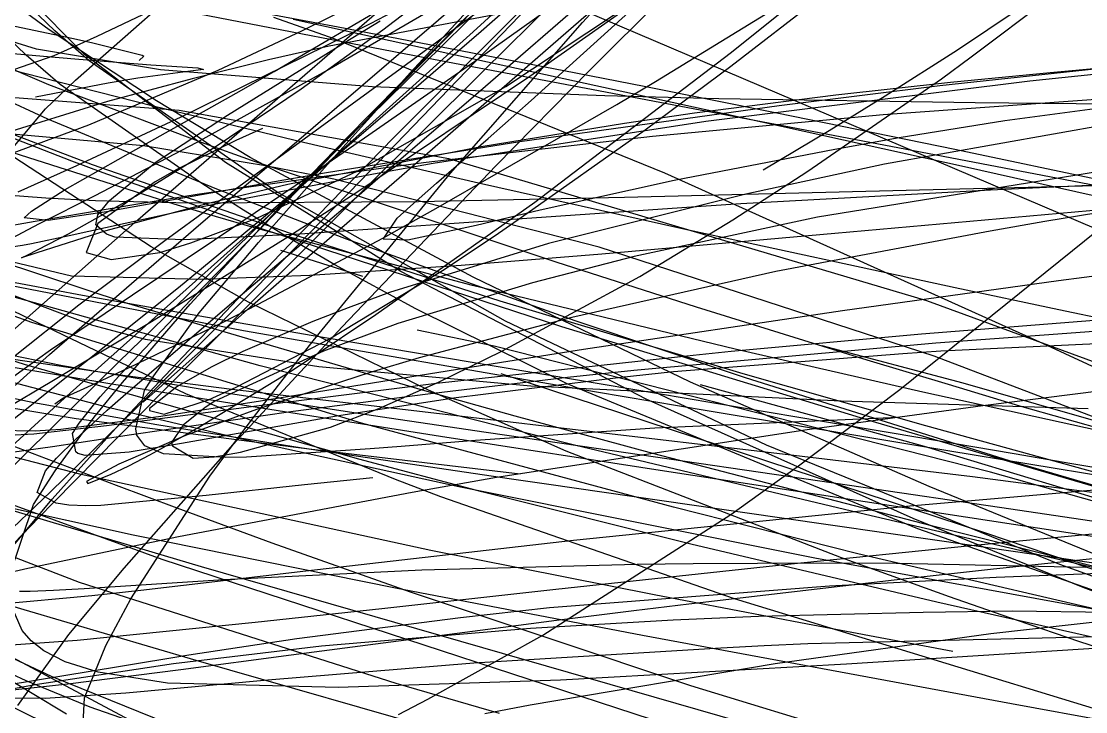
# Model space of a CAD drawing. Header units: metres. Extents: x -663 to 215, y -40 to 703.
# Drawn here: x -60.84 to -32.7, y 208.48 to 226.72 of the extents above; entities that cross this region are included whole.
import ezdxf

# ---------------------------------------------------------------- set-up
doc = ezdxf.new("R2010")
doc.units = ezdxf.units.M

msp = doc.modelspace()

# ---------------------------------------------------------------- linework, layer by layer
for p, q in [((-46.573, 226.302, -2411.257), (-41.55, 230.693, -2418.536)), ((-49.686, 226.301, -2414.262), (-44.266, 230.307, -2423.654)), ((-51.281, 226.498, -2412.445), (-46.957, 229.823, -2423.302)), ((-48.733, 225.749, -2420.846), (-43.214, 229.68, -2429.883)), ((-35.723, 225.783, -2429.837), (-30.552, 229.691, -2436.981)), ((-45.999, 226.695, -2413.972), (-43.445, 229.483, -2416.734)), ((-45.815, 225.422, -2414.769), (-41.766, 229.47, -2417.654)), ((-48.683, 226.461, -2434.337), (-45.424, 229.336, -2439.53)), ((-42.08, 225.539, -2432.991), (-37.296, 229.238, -2439.465)), ((-44.075, 225.134, -2413.896), (-38.468, 228.583, -2421.38)), ((-53.419, 226.473, -2415.998), (-49.796, 228.273, -2422.794)), ((-50.987, 223.654, -2414.834), (-46.432, 228.224, -2420.989)), ((-48.891, 226.45, -2432.297), (-46.849, 228.306, -2435.611)), ((-42.098, 225.879, -2433.309), (-39.002, 228.362, -2437.22)), ((-59.401, 225.172, -2393.081), (-56.234, 227.965, -2405.338)), ((-53.809, 223.328, -2421.471), (-48.25, 228.102, -2432.2)), ((-49.706, 226.084, -2413.494), (-47.568, 228.188, -2416.655)), ((-53.936, 224.801, -2422.999), (-50.608, 227.68, -2429.005)), ((-51.873, 222.511, -2414.564), (-46.913, 227.656, -2421.067)), ((-49.95, 225.93, -2413.407), (-48.065, 227.86, -2416.801)), ((-35.284, 226.507, -2432.648), (-33.453, 227.747, -2435.138)), ((-59.172, 225.853, -2311.516), (-60.756, 227.453, -2318.357)), ((-52.86, 225.369, -2406.625), (-49.197, 227.505, -2414.74)), ((-50.544, 225.371, -2408.666), (-48.703, 227.374, -2412.877)), ((-48.569, 225.01, -2410.157), (-45.796, 227.415, -2414.772)), ((-48.029, 225.001, -2415.38), (-44.43, 227.389, -2423.558)), ((-47.396, 225.278, -2425.237), (-44.354, 227.412, -2430.065)), ((-60.711, 225.831, -2306.51), (-62.09, 227.159, -2312.26)), ((-60.104, 226.499, -2307.513), (-61.24, 227.341, -2311.714)), ((-59.952, 226.475, -2310.505), (-60.797, 227.282, -2313.723)), ((-52.46, 226.566, -2322.403), (-56.241, 227.274, -2331.465)), ((-46.141, 227.314, -2285.452), (-52.696, 226.07, -2302.26)), ((-51.606, 226.67, -2410.54), (-50.595, 227.195, -2412.414)), ((-48.649, 225.383, -2419.934), (-46.722, 227.281, -2422.002)), ((-47.355, 224.628, -2403.747), (-44.499, 227.209, -2415.577)), ((-58.829, 226.33, -2400.509), (-57.435, 226.996, -2404.898)), ((-49.939, 225.713, -2311.706), (-56.136, 226.915, -2326.652)), ((-52.565, 226.265, -2261.84), (-54.157, 226.826, -2263.394)), ((-54.155, 225.4, -2402.172), (-51.508, 226.948, -2409.064)), ((-51.608, 224.282, -2419.38), (-49.056, 226.855, -2425.399)), ((-32.415, 221.23, -2240.954), (-45.962, 227.003, -2254.945)), ((-60.775, 225.358, -2320.15), (-65.123, 226.541, -2330.881)), ((-60.439, 225.99, -2319.661), (-62.358, 226.581, -2329.285)), ((-61.532, 226.709, -2322.614), (-59.498, 226.28, -2332.253)), ((-49.84, 225.937, -2310.585), (-53.653, 226.77, -2319.372)), ((-46.498, 225.418, -2309.062), (-52.46, 226.566, -2322.403)), ((-52.272, 226.174, -2400.359), (-51.349, 226.74, -2402.992)), ((-52.237, 226.345, -2409.319), (-51.606, 226.67, -2410.54)), ((-49.488, 222.711, -2409.257), (-45.999, 226.695, -2413.972)), ((-57.26, 224.623, -2299.291), (-60.104, 226.499, -2307.513)), ((-59.972, 225.823, -2396.517), (-58.829, 226.33, -2400.509)), ((-59.04, 225.676, -2307.441), (-59.952, 226.475, -2310.505)), ((-59.498, 226.28, -2332.253), (-58.983, 226.162, -2335.335)), ((-56.608, 224.202, -2398.48), (-52.237, 226.345, -2409.319)), ((-55.635, 225.436, -2411.055), (-53.419, 226.473, -2415.998)), ((-53.44, 224.942, -2406.03), (-51.281, 226.498, -2412.445)), ((-53.226, 222.547, -2423.848), (-48.891, 226.45, -2432.297)), ((-43.825, 222.715, -2253.147), (-52.565, 226.265, -2261.84)), ((-52.549, 223.136, -2427.06), (-48.683, 226.461, -2434.337)), ((-50.848, 222.589, -2402.71), (-46.573, 226.302, -2411.257)), ((-50.823, 225.466, -2412.049), (-49.686, 226.301, -2414.262)), ((-36.091, 225.972, -2431.505), (-35.284, 226.507, -2432.648)), ((-60.112, 225.048, -2288.564), (-62.598, 226.106, -2295.94)), ((-57.154, 225.444, -2307.418), (-60.439, 225.99, -2319.661)), ((-58.983, 226.162, -2335.335), (-57.644, 225.826, -2346.607)), ((-55.39, 224.242, -2388.489), (-52.272, 226.174, -2400.359)), ((-52.696, 226.07, -2302.26), (-54.301, 225.702, -2307.237)), ((-51.154, 224.66, -2411.106), (-49.706, 226.084, -2413.494)), ((-37.996, 224.751, -2428.632), (-36.091, 225.972, -2431.505)), ((-60.137, 224.14, -2311.882), (-63.71, 225.778, -2319.799)), ((-62.842, 224.83, -2382.744), (-59.972, 225.823, -2396.517)), ((-61.351, 225.898, -2326.366), (-60.248, 225.802, -2330.171)), ((-59.807, 225.056, -2303.36), (-60.711, 225.831, -2306.51)), ((-60.248, 225.802, -2330.171), (-59.312, 225.723, -2333.685)), ((-59.312, 225.723, -2333.685), (-57.411, 225.577, -2342.144)), ((-55.443, 222.995, -2300.269), (-59.172, 225.853, -2311.516)), ((-57.596, 225.801, -2348.207), (-57.721, 225.688, -2359.307)), ((-57.644, 225.826, -2346.607), (-57.596, 225.801, -2348.207)), ((-54.301, 225.702, -2307.237), (-56.32, 225.207, -2314.069)), ((-52.214, 223.608, -2408.312), (-49.95, 225.93, -2413.407)), ((-51.761, 223.642, -2414.668), (-48.733, 225.749, -2420.846)), ((-48.04, 225.351, -2307.312), (-49.939, 225.713, -2311.706)), ((-42.301, 224.287, -2294.402), (-49.84, 225.937, -2310.585)), ((-47.258, 221.95, -2424.689), (-42.098, 225.879, -2433.309)), ((-29.525, 225.774, -2255.78), (-36.55, 225.019, -2268.788)), ((-36.509, 225.208, -2428.666), (-35.723, 225.783, -2429.837)), ((-28.471, 225.747, -2250.796), (-34.174, 225.143, -2260.945)), ((-59.055, 223.991, -2400.883), (-55.635, 225.436, -2411.055)), ((-54.102, 222.23, -2294.939), (-59.04, 225.676, -2307.441)), ((-57.411, 225.577, -2342.144), (-56.168, 225.495, -2351.67)), ((-51.563, 224.996, -2291.702), (-57.154, 225.444, -2307.418)), ((-56.02, 225.447, -2361.347), (-56.434, 225.398, -2366.271)), ((-56.168, 225.495, -2351.67), (-56.02, 225.447, -2361.347)), ((-55.159, 224.824, -2399.22), (-54.155, 225.4, -2402.172)), ((-54.629, 222.691, -2402.935), (-50.823, 225.466, -2412.049)), ((-48.288, 222.904, -2412.63), (-45.815, 225.422, -2414.769)), ((-44.369, 225, -2304.454), (-46.498, 225.418, -2309.062)), ((-44.344, 223.853, -2429.334), (-42.08, 225.539, -2432.991)), ((-32.188, 225.491, -2252.466), (-33.638, 225.362, -2255.224)), ((-57.313, 224.476, -2312.158), (-60.775, 225.358, -2320.15)), ((-60.198, 224.411, -2389.154), (-59.401, 225.172, -2393.081)), ((-56.32, 225.207, -2314.069), (-58.56, 224.604, -2322.733)), ((-57.76, 225.224, -2375.373), (-58.542, 225.094, -2379.032)), ((-56.434, 225.398, -2366.271), (-57.76, 225.224, -2375.373)), ((-56.206, 223.526, -2396.877), (-52.86, 225.369, -2406.625)), ((-52.821, 222.857, -2401.927), (-50.544, 225.371, -2408.666)), ((-51.862, 222.281, -2416.2), (-47.396, 225.278, -2425.237)), ((-51.778, 222.274, -2415.814), (-48.649, 225.383, -2419.934)), ((-41.825, 224.174, -2293.709), (-48.04, 225.351, -2307.312)), ((-45.09, 224.524, -2412.373), (-44.075, 225.134, -2413.896)), ((-34.174, 225.143, -2260.945), (-42.744, 224.074, -2277.96)), ((-40.048, 222.768, -2422.732), (-36.509, 225.208, -2428.666)), ((-33.638, 225.362, -2255.224), (-36.274, 225.105, -2260.398)), ((-56.661, 224.369, -2273.202), (-62.79, 224.841, -2279.519)), ((-58.542, 225.094, -2379.032), (-60.465, 224.719, -2386.945)), ((-55.973, 223.491, -2280.118), (-60.112, 225.048, -2288.564)), ((-56.064, 222.438, -2293.444), (-59.807, 225.056, -2303.36)), ((-55.712, 223.41, -2397.948), (-53.44, 224.942, -2406.03)), ((-51.954, 222.768, -2404.102), (-48.029, 225.001, -2415.38)), ((-45.411, 224.755, -2277.71), (-51.563, 224.996, -2291.702)), ((-49.198, 224.467, -2409.013), (-48.569, 225.01, -2410.157)), ((-40.864, 224.3, -2297.077), (-44.369, 225, -2304.454)), ((-36.55, 225.019, -2268.788), (-40.804, 224.489, -2277.633)), ((-36.274, 225.105, -2260.398), (-39.301, 224.771, -2266.661)), ((-58.953, 222.929, -2277.714), (-63.469, 224.659, -2285.224)), ((-58.56, 224.604, -2322.733), (-61.469, 223.709, -2336.791)), ((-57.812, 223.337, -2388.903), (-55.159, 224.824, -2399.22)), ((-57.758, 221.48, -2414.511), (-53.936, 224.801, -2422.999)), ((-54.787, 223.126, -2293.209), (-57.26, 224.623, -2299.291)), ((-54.777, 221.111, -2403.495), (-51.154, 224.66, -2411.106)), ((-48.492, 223.629, -2397.956), (-47.355, 224.628, -2403.747)), ((-42.393, 224.677, -2271.508), (-45.411, 224.755, -2277.71)), ((-39.301, 224.771, -2266.661), (-43.044, 224.293, -2274.987)), ((-35.62, 224.571, -2259.134), (-42.393, 224.677, -2271.508)), ((-39.477, 223.836, -2426.251), (-37.996, 224.751, -2428.632)), ((-30.939, 224.765, -2250.574), (-38.055, 224.252, -2263.431)), ((-29.366, 224.503, -2248.821), (-35.62, 224.571, -2259.134)), ((-29.788, 224.774, -2272.736), (-34.832, 224.094, -2284.538)), ((-57.603, 223.438, -2272.926), (-67.42, 224.311, -2284.061)), ((-61.608, 222.738, -2378.049), (-60.198, 224.411, -2389.154)), ((-53.377, 223.521, -2303.548), (-57.313, 224.476, -2312.158)), ((-49.536, 223.093, -2265.838), (-56.661, 224.369, -2273.202)), ((-52.224, 223.656, -2417.818), (-51.608, 224.282, -2419.38)), ((-51.408, 222.568, -2404.344), (-49.198, 224.467, -2409.013)), ((-49.876, 221.775, -2403.198), (-45.09, 224.524, -2412.373)), ((-40.804, 224.489, -2277.633), (-47.656, 223.537, -2293.699)), ((-43.044, 224.293, -2274.987), (-44.89, 224.022, -2279.465)), ((-35.906, 222.875, -2281.408), (-42.301, 224.287, -2294.402)), ((-36.161, 223.337, -2287.519), (-40.864, 224.3, -2297.077)), ((-55.714, 222.304, -2302.845), (-60.137, 224.14, -2311.882)), ((-59.368, 222.916, -2389.231), (-56.608, 224.202, -2398.48)), ((-57.268, 223.008, -2377.965), (-55.39, 224.242, -2388.489)), ((-42.744, 224.074, -2277.96), (-49.95, 222.966, -2295.287)), ((-44.89, 224.022, -2279.465), (-48.677, 223.408, -2289.378)), ((-38.055, 224.252, -2263.431), (-44.147, 223.684, -2275.81)), ((-37.066, 223.27, -2283.761), (-41.825, 224.174, -2293.709)), ((-31.789, 224.054, -2261.939), (-38.019, 222.95, -2275.989)), ((-34.832, 224.094, -2284.538), (-37.628, 223.642, -2291.956)), ((-59.5, 223.031, -2284.617), (-61.348, 223.748, -2288.661)), ((-61.124, 223.223, -2392.38), (-59.055, 223.991, -2400.883)), ((-54.459, 223.892, -2314.506), (-55.168, 223.577, -2317.919)), ((-47.61, 221.546, -2422.818), (-44.344, 223.853, -2429.334)), ((-41.224, 222.802, -2423.244), (-39.477, 223.836, -2426.251)), ((-56.797, 221.896, -2311.999), (-62.003, 223.547, -2323.837)), ((-58.886, 222.126, -2385.741), (-56.206, 223.526, -2396.877)), ((-54.38, 222.907, -2269.364), (-57.603, 223.438, -2272.926)), ((-55.168, 223.577, -2317.919), (-56.727, 222.812, -2326.496)), ((-54.75, 223.049, -2277.878), (-55.973, 223.491, -2280.118)), ((-54.006, 220.561, -2409.534), (-50.987, 223.654, -2414.834)), ((-53.86, 221.921, -2403.757), (-52.214, 223.608, -2408.312)), ((-53.782, 222.047, -2413.45), (-52.224, 223.656, -2417.818)), ((-53.599, 222.383, -2410.334), (-51.761, 223.642, -2414.668)), ((-48.754, 222.449, -2293.931), (-53.377, 223.521, -2303.548)), ((-47.656, 223.537, -2293.699), (-52.765, 222.72, -2308.581)), ((-44.147, 223.684, -2275.81), (-50.133, 222.997, -2289.827)), ((-49.859, 222.444, -2388.754), (-48.492, 223.629, -2397.956)), ((-37.628, 223.642, -2291.956), (-39.333, 223.34, -2296.91)), ((-57.408, 220.764, -2282.952), (-61.479, 223.425, -2293.064)), ((-59.681, 222.282, -2377.453), (-57.812, 223.337, -2388.903)), ((-57.815, 222.103, -2388.429), (-55.712, 223.41, -2397.948)), ((-56.148, 221.326, -2416.049), (-53.809, 223.328, -2421.471)), ((-48.677, 223.408, -2289.378), (-53.792, 222.414, -2305.269)), ((-39.333, 223.34, -2296.91), (-43.573, 222.521, -2310.604)), ((-32.23, 222.344, -2274.011), (-37.066, 223.27, -2283.761)), ((-30.242, 222.088, -2275.928), (-36.161, 223.337, -2287.519)), ((-60.918, 222.216, -2382.509), (-59.368, 222.916, -2389.231)), ((-58.672, 222.719, -2282.946), (-59.5, 223.031, -2284.617)), ((-53.515, 221.044, -2269.886), (-58.953, 222.929, -2277.714)), ((-58.507, 221.994, -2365.05), (-57.268, 223.008, -2377.965)), ((-50.806, 220.11, -2289.181), (-55.443, 222.995, -2300.269)), ((-48.895, 219.96, -2280.967), (-54.787, 223.126, -2293.209)), ((-46.699, 220.357, -2265.249), (-54.75, 223.049, -2277.878)), ((-54.545, 221.453, -2422.828), (-52.549, 223.136, -2427.06)), ((-52.573, 222.557, -2267.377), (-54.38, 222.907, -2269.364)), ((-52.356, 218.65, -2407.92), (-48.288, 222.904, -2412.63)), ((-49.95, 222.966, -2295.287), (-51.429, 222.701, -2299.627)), ((-50.133, 222.997, -2289.827), (-51.209, 222.853, -2292.752)), ((-36.896, 219.338, -2251.763), (-49.536, 223.093, -2265.838)), ((-38.019, 222.95, -2275.989), (-41.684, 222.161, -2285.408)), ((-32.095, 222.027, -2273.896), (-35.906, 222.875, -2281.408)), ((-54.406, 221.213, -2275.511), (-58.672, 222.719, -2282.946)), ((-56.727, 222.812, -2326.496), (-57.294, 222.48, -2330.515)), ((-57.041, 220.929, -2395.686), (-54.629, 222.691, -2402.935)), ((-51.209, 222.853, -2292.752), (-56.191, 222.144, -2307.602)), ((-51.429, 222.701, -2299.627), (-55.736, 221.884, -2313.811)), ((-54.612, 221.519, -2394.327), (-51.954, 222.768, -2404.102)), ((-54.568, 220.881, -2395.095), (-52.821, 222.857, -2401.927)), ((-52.765, 222.72, -2308.581), (-53.896, 222.523, -2312.66)), ((-53.479, 220.307, -2395.889), (-50.848, 222.589, -2402.71)), ((-53.119, 218.282, -2402.553), (-49.488, 222.711, -2409.257)), ((-33.828, 218.211, -2242.635), (-43.825, 222.715, -2253.147)), ((-42.027, 221.479, -2419.052), (-40.048, 222.768, -2422.732)), ((-31.776, 222.845, -2261.926), (-39.789, 221.553, -2278.12)), ((-57.294, 222.48, -2330.515), (-58.817, 221.385, -2345.211)), ((-53.896, 222.523, -2312.66), (-57.855, 221.821, -2329.351)), ((-54.96, 221.731, -2290.817), (-56.064, 222.438, -2293.444)), ((-53.792, 222.414, -2305.269), (-55.931, 221.904, -2313.95)), ((-55.815, 220.23, -2417.905), (-53.226, 222.547, -2423.848)), ((-55.004, 221.431, -2406.62), (-53.599, 222.383, -2410.334)), ((-53.211, 221.133, -2412.53), (-51.873, 222.511, -2414.564)), ((-45.558, 220.759, -2259.585), (-52.573, 222.557, -2267.377)), ((-51.978, 222.08, -2403.035), (-51.408, 222.568, -2404.344)), ((-50.55, 221.837, -2382.492), (-49.859, 222.444, -2388.754)), ((-43.397, 221.252, -2283.293), (-48.754, 222.449, -2293.931)), ((-43.573, 222.521, -2310.604), (-47.12, 221.734, -2325.312)), ((-29.623, 222.45, -2251.764), (-36.027, 222.29, -2261.994)), ((-30.711, 222.47, -2250.8), (-35.211, 222.266, -2259.848)), ((-60.192, 222.048, -2315.55), (-62.133, 222.201, -2322.845)), ((-60.565, 221.712, -2366.751), (-59.681, 222.282, -2377.453)), ((-60.354, 221.381, -2376.706), (-58.886, 222.126, -2385.741)), ((-58.873, 221.982, -2311.107), (-60.192, 222.048, -2315.55)), ((-59.585, 221.106, -2376.942), (-57.815, 222.103, -2388.429)), ((-56.191, 222.144, -2307.602), (-57.756, 221.892, -2313.497)), ((-56.369, 219.254, -2404.438), (-53.782, 222.047, -2413.45)), ((-52.243, 220.964, -2296.144), (-55.714, 222.304, -2302.845)), ((-54.653, 219.397, -2411.016), (-51.778, 222.274, -2415.814)), ((-48.032, 218.802, -2282.377), (-54.102, 222.23, -2294.939)), ((-53.967, 220.387, -2397.676), (-51.978, 222.08, -2403.035)), ((-53.022, 221.522, -2413.541), (-51.862, 222.281, -2416.2)), ((-44.886, 222.066, -2277.692), (-50.332, 221.957, -2288.965)), ((-41.684, 222.161, -2285.408), (-46.901, 220.855, -2300.63)), ((-36.027, 222.29, -2261.994), (-44.886, 222.066, -2277.692)), ((-35.211, 222.266, -2259.848), (-41.813, 221.9, -2274.553)), ((-57.756, 221.892, -2313.497), (-60.474, 221.434, -2325.691)), ((-58.251, 221.959, -2309.116), (-58.873, 221.982, -2311.107)), ((-58.812, 221.61, -2358.349), (-58.507, 221.994, -2365.05)), ((-55.931, 221.904, -2313.95), (-58.598, 221.187, -2327.81)), ((-57.855, 221.821, -2329.351), (-58.586, 221.694, -2333.913)), ((-56.376, 221.919, -2303.603), (-58.251, 221.959, -2309.116)), ((-55.706, 221.57, -2309.632), (-56.797, 221.896, -2311.999)), ((-55.736, 221.884, -2313.811), (-56.43, 221.739, -2316.692)), ((-50.332, 221.957, -2288.965), (-56.376, 221.919, -2303.603)), ((-54.47, 221.296, -2401.873), (-53.86, 221.921, -2403.757)), ((-51.461, 218.977, -2414.992), (-47.258, 221.95, -2424.689)), ((-51.283, 220.994, -2400.051), (-49.876, 221.775, -2403.198)), ((-50.896, 221.522, -2378.481), (-50.55, 221.837, -2382.492)), ((-42.728, 221.841, -2276.876), (-49.389, 221.385, -2295.206)), ((-41.813, 221.9, -2274.553), (-42.728, 221.841, -2276.876)), ((-32.189, 221.748, -2264.411), (-39.329, 221.118, -2277.81)), ((-61.468, 218.199, -2403.738), (-57.758, 221.48, -2414.511)), ((-60.762, 221.535, -2361.473), (-60.565, 221.712, -2366.751)), ((-60.129, 221.462, -2346.564), (-60.762, 221.535, -2361.473)), ((-58.586, 221.694, -2333.913), (-60.129, 221.462, -2346.564)), ((-58.87, 221.345, -2352.312), (-58.812, 221.61, -2358.349)), ((-57.407, 221.532, -2321.074), (-58.093, 221.383, -2324.513)), ((-56.43, 221.739, -2316.692), (-57.407, 221.532, -2321.074)), ((-56.352, 220.867, -2386.202), (-54.612, 221.519, -2394.327)), ((-54.668, 221.269, -2307.425), (-55.706, 221.57, -2309.632)), ((-53.887, 221.074, -2288.386), (-54.96, 221.731, -2290.817)), ((-53.787, 221.028, -2411.683), (-53.022, 221.522, -2413.541)), ((-51.271, 220.968, -2364.419), (-50.896, 221.522, -2378.481)), ((-47.12, 221.734, -2325.312), (-48.81, 221.332, -2334.99)), ((-48.312, 221.065, -2421.273), (-47.61, 221.546, -2422.818)), ((-39.789, 221.553, -2278.12), (-44.638, 220.513, -2289.846)), ((-44.483, 219.981, -2413.949), (-42.027, 221.479, -2419.052)), ((-32.376, 221.665, -2263.155), (-33.775, 221.431, -2266.117)), ((-60.474, 221.434, -2325.691), (-61.969, 221.176, -2335.315)), ((-61.237, 220.919, -2367.322), (-60.354, 221.381, -2376.706)), ((-58.598, 221.187, -2327.81), (-60.428, 220.61, -2343.897)), ((-60.089, 217.925, -2403.963), (-56.148, 221.326, -2416.049)), ((-58.093, 221.383, -2324.513), (-59.569, 221.06, -2333.056)), ((-58.817, 221.385, -2345.211), (-59.124, 220.616, -2360.428)), ((-58.588, 221.102, -2343.97), (-58.87, 221.345, -2352.312)), ((-57.901, 219.496, -2396.842), (-55.004, 221.431, -2406.62)), ((-56.681, 219.688, -2417.762), (-54.545, 221.453, -2422.828)), ((-56.356, 219.361, -2394.416), (-54.47, 221.296, -2401.873)), ((-48.913, 219.742, -2296.03), (-54.668, 221.269, -2307.425)), ((-46.543, 218.652, -2263.561), (-54.406, 221.213, -2275.511)), ((-50.394, 221.312, -2298.649), (-53.476, 221.099, -2310.297)), ((-48.81, 221.332, -2334.99), (-50.614, 220.939, -2350.037)), ((-49.389, 221.385, -2295.206), (-50.394, 221.312, -2298.649)), ((-36.15, 219.685, -2269.567), (-43.397, 221.252, -2283.293)), ((-37.615, 216.996, -2427.018), (-32.365, 221.211, -2434.322)), ((-33.775, 221.431, -2266.117), (-35.221, 221.178, -2269.264)), ((-60.667, 220.555, -2362.879), (-59.585, 221.106, -2376.942)), ((-59.569, 221.06, -2333.056), (-60.571, 220.843, -2341.123)), ((-59.315, 219.235, -2386.686), (-57.041, 220.929, -2395.686)), ((-58.36, 221.023, -2340.199), (-58.588, 221.102, -2343.97)), ((-56.536, 220.951, -2325.479), (-58.36, 221.023, -2340.199)), ((-57.397, 218.789, -2400.485), (-53.787, 221.028, -2411.683)), ((-53.476, 221.099, -2310.297), (-56.536, 220.951, -2325.479)), ((-55.515, 220.39, -2401.744), (-54.777, 221.111, -2403.495)), ((-54.579, 219.252, -2390.58), (-51.283, 220.994, -2400.051)), ((-53.92, 220.405, -2411.384), (-53.211, 221.133, -2412.53)), ((-52.548, 220.294, -2285.5), (-53.887, 221.074, -2288.386)), ((-48.18, 219.332, -2262.699), (-53.515, 221.044, -2269.886)), ((-46.198, 218.814, -2285.177), (-52.243, 220.964, -2296.144)), ((-50.614, 220.939, -2350.037), (-51.271, 220.968, -2364.419)), ((-49.702, 220.142, -2417.886), (-48.312, 221.065, -2421.273)), ((-39.329, 221.118, -2277.81), (-45.492, 220.575, -2291.065)), ((-35.221, 221.178, -2269.264), (-40.888, 220.11, -2282.268)), ((-60.56, 218.762, -2310.077), (-66.472, 220.879, -2321.691)), ((-58.058, 219.275, -2308.716), (-62.86, 220.87, -2319.906)), ((-60.806, 220.798, -2343.894), (-61.344, 220.721, -2353.173)), ((-60.571, 220.843, -2341.123), (-60.806, 220.798, -2343.894)), ((-58.458, 220.433, -2371.316), (-57.174, 220.62, -2381.613)), ((-54.832, 219.307, -2277.407), (-57.408, 220.764, -2282.952)), ((-57.174, 220.62, -2381.613), (-56.352, 220.867, -2386.202)), ((-56.133, 219.02, -2386.459), (-54.568, 220.881, -2395.095)), ((-51.806, 219.985, -2274.988), (-53.974, 220.666, -2277.328)), ((-46.901, 220.855, -2300.63), (-51.104, 219.559, -2315.798)), ((-36.707, 217.88, -2249.313), (-45.558, 220.759, -2259.585)), ((-54.963, 218.549, -2283.315), (-64.937, 220.47, -2301.246)), ((-59.223, 219.481, -2323.518), (-64.369, 220.442, -2337.792)), ((-59.509, 219.992, -2337.097), (-61.508, 220.463, -2351.627)), ((-60.428, 220.61, -2343.897), (-60.833, 220.474, -2358.725)), ((-60.833, 220.474, -2358.725), (-60.667, 220.555, -2362.879)), ((-59.124, 220.616, -2360.428), (-58.458, 220.433, -2371.316)), ((-58.265, 217.714, -2393.439), (-55.515, 220.39, -2401.744)), ((-57.241, 217.06, -2404.763), (-53.92, 220.405, -2411.384)), ((-57.196, 217.201, -2401.924), (-54.006, 220.561, -2409.534)), ((-55.278, 219.276, -2393.527), (-53.967, 220.387, -2397.676)), ((-45.492, 220.575, -2291.065), (-49.207, 220.274, -2300.338)), ((-44.638, 220.513, -2289.846), (-47.32, 219.816, -2297.442)), ((-42.984, 219.169, -2259.784), (-46.699, 220.357, -2265.249)), ((-59.788, 216.676, -2406.195), (-55.815, 220.23, -2417.905)), ((-54.786, 219.171, -2391.894), (-53.479, 220.307, -2395.889)), ((-49.207, 220.274, -2300.338), (-53.213, 220.007, -2311.845)), ((-52.688, 218.334, -2408.412), (-49.702, 220.142, -2417.886)), ((-50.409, 219.123, -2281.148), (-52.548, 220.294, -2285.5)), ((-44.316, 216.74, -2275.877), (-50.806, 220.11, -2289.181)), ((-40.888, 220.11, -2282.268), (-46.285, 218.902, -2296.529)), ((-29.866, 220.328, -2249.712), (-33.417, 219.864, -2255.999)), ((-56.093, 219.903, -2321.868), (-59.509, 219.992, -2337.097)), ((-53.213, 220.007, -2311.845), (-56.093, 219.903, -2321.868)), ((-47.32, 219.816, -2297.442), (-50.88, 218.739, -2309.185)), ((-43.142, 217.186, -2270.222), (-48.895, 219.96, -2280.967)), ((-48.132, 218.009, -2404.797), (-44.483, 219.981, -2413.949)), ((-33.417, 219.864, -2255.999), (-39.13, 219.075, -2266.825)), ((-60.728, 217.644, -2306.636), (-66.745, 219.587, -2318.032)), ((-56.49, 216.88, -2269.462), (-62.219, 219.626, -2281.205)), ((-54.521, 217.624, -2297.328), (-62.028, 219.716, -2313.756)), ((-58.944, 218.69, -2306.77), (-61.723, 219.733, -2319.791)), ((-60.824, 216.387, -2405.182), (-56.681, 219.688, -2417.762)), ((-60.066, 218.04, -2386.659), (-57.901, 219.496, -2396.842)), ((-51.104, 219.559, -2315.798), (-52.195, 219.158, -2320.704)), ((-41.966, 218.063, -2283.277), (-48.913, 219.742, -2296.03)), ((-33.409, 219.1, -2264.494), (-36.15, 219.685, -2269.567)), ((-61.084, 217.82, -2376.344), (-59.315, 219.235, -2386.686)), ((-56.574, 219.011, -2316.714), (-59.223, 219.481, -2323.518)), ((-58.177, 217.44, -2383.236), (-56.356, 219.361, -2394.416)), ((-58.158, 217.182, -2396.437), (-56.369, 219.254, -2404.438)), ((-50.232, 216.978, -2292.392), (-58.058, 219.275, -2308.716)), ((-57.142, 216.896, -2405.712), (-54.653, 219.397, -2411.016)), ((-55.829, 218.81, -2391.619), (-55.278, 219.276, -2393.527)), ((-55.522, 218.77, -2387.402), (-54.579, 219.252, -2390.58)), ((-50.074, 216.975, -2268.346), (-54.832, 219.307, -2277.407)), ((-41.757, 217.41, -2254.325), (-48.18, 219.332, -2262.699)), ((-28.689, 216.33, -2241.842), (-36.896, 219.338, -2251.763)), ((-57.336, 217.355, -2375.121), (-56.133, 219.02, -2386.459)), ((-56.867, 217.332, -2383.698), (-54.786, 219.171, -2391.894)), ((-53.125, 218.417, -2308.37), (-56.574, 219.011, -2316.714)), ((-53.25, 217.78, -2409.878), (-51.461, 218.977, -2414.992)), ((-52.195, 219.158, -2320.704), (-53.126, 218.794, -2325.322)), ((-46.402, 217.143, -2273.59), (-50.409, 219.123, -2281.148)), ((-39.13, 219.075, -2266.825), (-45.978, 218.053, -2281.484)), ((-38.474, 217.775, -2253.362), (-42.984, 219.169, -2259.784)), ((-27.336, 217.816, -2253.539), (-33.409, 219.1, -2264.494)), ((-58.507, 216.515, -2293.824), (-67.239, 218.787, -2308.587)), ((-51.843, 216.105, -2294.464), (-60.56, 218.762, -2310.077)), ((-60.033, 217.216, -2388.964), (-57.397, 218.789, -2400.485)), ((-57.551, 218.321, -2301.385), (-58.944, 218.69, -2306.77)), ((-58.142, 216.822, -2380.514), (-55.829, 218.81, -2391.619)), ((-58.001, 217.567, -2375.548), (-55.522, 218.77, -2387.402)), ((-55.237, 215.542, -2403.407), (-52.356, 218.65, -2407.92)), ((-53.126, 218.794, -2325.322), (-54.976, 218.003, -2335.916)), ((-50.88, 218.739, -2309.185), (-52.851, 218.009, -2317.414)), ((-46.285, 218.902, -2296.529), (-50.317, 217.833, -2309.235)), ((-41.132, 215.525, -2269.644), (-48.032, 218.802, -2282.377)), ((-38.249, 216.123, -2251.759), (-46.543, 218.652, -2263.561)), ((-41.688, 217.305, -2277.355), (-46.198, 218.814, -2285.177)), ((-32.472, 218.819, -2252.537), (-37.041, 218.458, -2261.338)), ((-45.632, 216.927, -2267.842), (-54.963, 218.549, -2283.315)), ((-46.921, 217.372, -2294.503), (-53.125, 218.417, -2308.37)), ((-48.336, 218.143, -2267.949), (-50.37, 218.567, -2270.289)), ((-37.041, 218.458, -2261.338), (-42.067, 217.998, -2271.897)), ((-32.241, 218.542, -2249.325), (-36.658, 218.216, -2257.651)), ((-59.752, 217.624, -2343.576), (-62.838, 218.246, -2354.039)), ((-52.971, 217.594, -2287.624), (-57.551, 218.321, -2301.385)), ((-55.161, 217.056, -2396.831), (-52.688, 218.334, -2408.412)), ((-53.98, 217.19, -2400.686), (-53.119, 218.282, -2402.553)), ((-35.215, 214.808, -2252.143), (-48.336, 218.143, -2267.949)), ((-36.658, 218.216, -2257.651), (-44.643, 217.502, -2274.269)), ((-35.937, 217.16, -2268.461), (-39.668, 218.147, -2273.17)), ((-32.403, 218.202, -2248.7), (-36.529, 218.006, -2257.87)), ((-31.474, 217.122, -2240.086), (-33.828, 218.211, -2242.635)), ((-59.134, 217.252, -2296.592), (-63.853, 218.043, -2305.286)), ((-62.511, 215.76, -2393.74), (-60.089, 217.925, -2403.963)), ((-58.088, 217.355, -2337.945), (-62.197, 217.96, -2351.054)), ((-61.447, 217.057, -2376.979), (-60.066, 218.04, -2386.659)), ((-54.976, 218.003, -2335.916), (-55.819, 217.583, -2342.285)), ((-52.851, 218.009, -2317.414), (-55.721, 216.689, -2333.451)), ((-50.317, 217.833, -2309.235), (-51.615, 217.443, -2314.055)), ((-43.412, 217.86, -2274.994), (-49.863, 217.152, -2290.984)), ((-49.81, 217.191, -2399.939), (-48.132, 218.009, -2404.797)), ((-45.978, 218.053, -2281.484), (-49.081, 217.561, -2289.262)), ((-37.531, 217.94, -2260.251), (-43.598, 217.465, -2275.501)), ((-42.067, 217.998, -2271.897), (-43.412, 217.86, -2274.994)), ((-37.006, 216.924, -2274.586), (-41.966, 218.063, -2283.277)), ((-36.529, 218.006, -2257.87), (-37.531, 217.94, -2260.251)), ((-25.592, 213.642, -2235.366), (-36.707, 217.88, -2249.313)), ((-51.911, 215.156, -2291.262), (-60.728, 217.644, -2306.636)), ((-60.069, 215.949, -2386.219), (-58.265, 217.714, -2393.439)), ((-56.157, 217.01, -2332.871), (-59.752, 217.624, -2343.576)), ((-58.98, 217.111, -2368.851), (-58.001, 217.567, -2375.548)), ((-55.819, 217.583, -2342.285), (-56.723, 217.066, -2351.277)), ((-46.173, 215.519, -2280.862), (-54.521, 217.624, -2297.328)), ((-49.081, 217.561, -2289.262), (-54.509, 216.687, -2304.926)), ((-53.714, 217.476, -2408.44), (-53.25, 217.78, -2409.878)), ((-47.364, 217.087, -2274.248), (-52.971, 217.594, -2287.624)), ((-36.325, 217.124, -2250.344), (-38.474, 217.775, -2253.362)), ((-57.484, 216.982, -2293.651), (-59.134, 217.252, -2296.592)), ((-58.753, 216.8, -2378.296), (-58.177, 217.44, -2383.236)), ((-55.267, 216.994, -2329.868), (-58.088, 217.355, -2337.945)), ((-57.577, 216.967, -2371.875), (-57.336, 217.355, -2375.121)), ((-57.301, 216.944, -2381.747), (-56.867, 217.332, -2383.698)), ((-56.184, 215.975, -2398.304), (-53.714, 217.476, -2408.44)), ((-51.615, 217.443, -2314.055), (-54.622, 216.47, -2326.664)), ((-46.394, 217.31, -2278.502), (-50.09, 216.875, -2288.088)), ((-45.059, 217.306, -2279.708), (-49.34, 216.773, -2293.042)), ((-35.335, 213.199, -2256.14), (-48.154, 217.408, -2270.623)), ((-39.601, 216.141, -2279.334), (-46.921, 217.372, -2294.503)), ((-44.643, 217.502, -2274.269), (-46.394, 217.31, -2278.502)), ((-43.598, 217.465, -2275.501), (-45.059, 217.306, -2279.708)), ((-36.923, 216.032, -2248.093), (-41.757, 217.41, -2254.325)), ((-34.712, 215.112, -2265.786), (-41.688, 217.305, -2277.355)), ((-61.311, 216.46, -2381.399), (-60.033, 217.216, -2388.964)), ((-59.735, 216.764, -2360.491), (-58.98, 217.111, -2368.851)), ((-58.907, 216.262, -2392.469), (-58.158, 217.182, -2396.437)), ((-58.345, 215.966, -2398.597), (-57.196, 217.201, -2401.924)), ((-57.823, 216.48, -2403.476), (-57.241, 217.06, -2404.763)), ((-57.808, 215.954, -2358.883), (-57.577, 216.967, -2371.875)), ((-55.881, 216.722, -2290.847), (-57.484, 216.982, -2293.651)), ((-56.723, 217.066, -2351.277), (-57.445, 216.492, -2364.906)), ((-51.588, 216.307, -2320.717), (-56.157, 217.01, -2332.871)), ((-55.885, 216.727, -2392.476), (-55.161, 217.056, -2396.831)), ((-48.657, 216.218, -2313.265), (-55.267, 216.994, -2329.868)), ((-54.671, 216.295, -2399.051), (-53.98, 217.19, -2400.686)), ((-49.863, 217.152, -2290.984), (-54.619, 216.554, -2305.602)), ((-51.389, 216.497, -2394.735), (-49.81, 217.191, -2399.939)), ((-47.783, 216.293, -2287.515), (-50.232, 216.978, -2292.392)), ((-46.43, 215.367, -2261.921), (-50.074, 216.975, -2268.346)), ((-39.158, 216.685, -2258.361), (-47.364, 217.087, -2274.248)), ((-37.134, 213.312, -2257.644), (-46.402, 217.143, -2273.59)), ((-36.835, 214.429, -2259.173), (-43.142, 217.186, -2270.222)), ((-36.957, 215.487, -2254.929), (-42.88, 217.119, -2261.935)), ((-40.288, 214.98, -2422.762), (-37.615, 216.996, -2427.018)), ((-34.439, 216.559, -2247.715), (-36.325, 217.124, -2250.344)), ((-27.835, 214.851, -2257.491), (-35.937, 217.16, -2268.461)), ((-59.385, 216.225, -2343.038), (-62.424, 216.713, -2352.842)), ((-60.51, 216.646, -2342.353), (-61.545, 216.86, -2345.916)), ((-59.977, 214.021, -2397.194), (-57.142, 216.896, -2405.712)), ((-59.954, 216.62, -2348.12), (-59.735, 216.764, -2360.491)), ((-59.304, 216.107, -2370.936), (-58.753, 216.8, -2378.296)), ((-58.567, 216.449, -2378.036), (-58.142, 216.822, -2380.514)), ((-57.613, 216.662, -2380.246), (-57.301, 216.944, -2381.747)), ((-57.058, 216.341, -2381.084), (-55.885, 216.727, -2392.476)), ((-50.947, 214.62, -2259.505), (-56.49, 216.88, -2269.462)), ((-55.721, 216.689, -2333.451), (-55.972, 216.519, -2335.889)), ((-52.989, 216.261, -2285.927), (-55.881, 216.722, -2290.847)), ((-54.509, 216.687, -2304.926), (-55.534, 216.526, -2308.621)), ((-50.09, 216.875, -2288.088), (-53.648, 216.412, -2298.697)), ((-49.34, 216.773, -2293.042), (-52.506, 216.287, -2304.85)), ((-42.706, 216.433, -2263.13), (-45.632, 216.927, -2267.842)), ((-37.255, 213.589, -2262.689), (-44.316, 216.74, -2275.877)), ((-32.629, 216.485, -2247.351), (-39.158, 216.685, -2258.361)), ((-26.438, 214.61, -2257.048), (-37.006, 216.924, -2274.586)), ((-32.279, 216.957, -2247.967), (-35.419, 216.56, -2253.076)), ((-59.256, 214.75, -2297.578), (-65.937, 216.464, -2311.121)), ((-61.742, 214.909, -2399.037), (-59.788, 216.676, -2406.195)), ((-57.253, 216.06, -2332.282), (-60.51, 216.646, -2342.353)), ((-60.065, 214.291, -2397.53), (-57.823, 216.48, -2403.476)), ((-59.405, 215.678, -2371.752), (-58.567, 216.449, -2378.036)), ((-54.619, 216.554, -2305.602), (-58.586, 216.034, -2321.523)), ((-54.739, 215.622, -2287.727), (-58.507, 216.515, -2293.824)), ((-53.648, 216.412, -2298.697), (-57.923, 215.799, -2314.272)), ((-57.445, 216.492, -2364.906), (-57.444, 216.44, -2367.436)), ((-57.444, 216.44, -2367.436), (-57.058, 216.341, -2381.084)), ((-55.534, 216.526, -2308.621), (-57.209, 216.274, -2315.235)), ((-55.972, 216.519, -2335.889), (-56.558, 216.052, -2343.121)), ((-54.622, 216.47, -2326.664), (-56.492, 215.776, -2336.875)), ((-52.661, 216, -2389.954), (-51.389, 216.497, -2394.735)), ((-38.673, 215.763, -2256.768), (-42.706, 216.433, -2263.13)), ((-35.419, 216.56, -2253.076), (-40.062, 215.927, -2261.064)), ((-22.89, 213.278, -2231.793), (-34.439, 216.559, -2247.715)), ((-62.907, 214.771, -2397.216), (-60.824, 216.387, -2405.182)), ((-59.946, 214.844, -2385.461), (-58.907, 216.262, -2392.469)), ((-57.209, 216.274, -2315.235), (-59.79, 215.941, -2327.618)), ((-54.274, 215.552, -2328.816), (-59.385, 216.225, -2343.038)), ((-55.112, 215.712, -2397.934), (-54.671, 216.295, -2399.051)), ((-52.506, 216.287, -2304.85), (-54.051, 216.021, -2311.717)), ((-49.756, 215.753, -2280.581), (-52.989, 216.261, -2285.927)), ((-48.549, 215.857, -2313.177), (-51.588, 216.307, -2320.717)), ((-46.266, 215.942, -2307.624), (-48.657, 216.218, -2313.265)), ((-45.474, 215.663, -2283.026), (-47.783, 216.293, -2287.515)), ((-37.645, 216.253, -2264.975), (-44.087, 215.972, -2281.97)), ((-37.816, 215.84, -2275.742), (-39.601, 216.141, -2279.334)), ((-32.329, 214.392, -2243.519), (-38.249, 216.123, -2251.759)), ((-58.321, 214.458, -2261.139), (-62.091, 215.893, -2264.887)), ((-60.469, 215.895, -2332.16), (-61.825, 215.922, -2344.174)), ((-60.717, 215.308, -2383.155), (-60.069, 215.949, -2386.219)), ((-58.586, 216.034, -2321.523), (-60.503, 215.82, -2332.631)), ((-59.79, 215.941, -2327.618), (-60.469, 215.895, -2332.16)), ((-60.024, 214.097, -2392.401), (-58.345, 215.966, -2398.597)), ((-59.485, 215.836, -2367.258), (-59.304, 216.107, -2370.936)), ((-59.395, 215.348, -2353.836), (-59.485, 215.836, -2367.258)), ((-57.784, 215.788, -2356.135), (-57.808, 215.954, -2358.883)), ((-53.409, 215.446, -2321.627), (-57.253, 216.06, -2332.282)), ((-57.144, 215.431, -2393.22), (-56.184, 215.975, -2398.304)), ((-56.558, 216.052, -2343.121), (-56.866, 215.596, -2351.958)), ((-54.051, 216.021, -2311.717), (-56.6, 215.565, -2325.128)), ((-55.045, 215.34, -2377.417), (-52.661, 216, -2389.954)), ((-43.593, 213.883, -2280.602), (-51.843, 216.105, -2294.464)), ((-44.087, 215.972, -2281.97), (-48.829, 215.647, -2297.216)), ((-46.059, 215.495, -2307.27), (-48.549, 215.857, -2313.177)), ((-40.062, 215.927, -2261.064), (-48.273, 214.668, -2276.747)), ((-40.56, 215.273, -2295.069), (-46.266, 215.942, -2307.624)), ((-34.589, 215.294, -2269.39), (-37.816, 215.84, -2275.742)), ((-31.748, 214.614, -2241.431), (-36.923, 216.032, -2248.093)), ((-60.503, 215.82, -2332.631), (-61.332, 215.775, -2339.567)), ((-57.923, 215.799, -2314.272), (-60.015, 215.482, -2324.706)), ((-59.903, 215.18, -2366.706), (-59.405, 215.678, -2371.752)), ((-56.492, 215.776, -2336.875), (-58.261, 215.025, -2350.439)), ((-56.6, 215.565, -2325.128), (-57.983, 215.339, -2335.171)), ((-57.569, 215.503, -2349.802), (-57.784, 215.788, -2356.135)), ((-56.866, 215.596, -2351.958), (-56.844, 215.51, -2354.295)), ((-55.857, 214.702, -2395.854), (-55.112, 215.712, -2397.934)), ((-49.273, 214.421, -2279.18), (-54.739, 215.622, -2287.727)), ((-53.224, 215.422, -2326.045), (-54.274, 215.552, -2328.816)), ((-48.829, 215.647, -2297.216), (-50.793, 215.491, -2304.886)), ((-43.718, 214.822, -2270.97), (-49.756, 215.753, -2280.581)), ((-44.145, 215.306, -2280.481), (-45.474, 215.663, -2283.026)), ((-36.346, 215.379, -2253.144), (-38.673, 215.763, -2256.768)), ((-56.072, 212.31, -2263.61), (-66.463, 215.395, -2272.132)), ((-60.015, 215.482, -2324.706), (-62.011, 215.206, -2338.821)), ((-61.729, 214.281, -2377.144), (-60.717, 215.308, -2383.155)), ((-59.341, 215.306, -2352.001), (-59.395, 215.348, -2353.836)), ((-59.146, 215.249, -2347.763), (-59.341, 215.306, -2352.001)), ((-57.983, 215.339, -2335.171), (-59.146, 215.249, -2347.763)), ((-58.121, 212.277, -2396.778), (-55.237, 215.542, -2403.407)), ((-57.078, 215.294, -2342.367), (-57.569, 215.503, -2349.802)), ((-57.439, 215.27, -2391.474), (-57.144, 215.431, -2393.22)), ((-55.429, 215.201, -2328.526), (-57.078, 215.294, -2342.367)), ((-56.844, 215.51, -2354.295), (-56.29, 215.181, -2367.738)), ((-55.74, 215.219, -2372.612), (-55.045, 215.34, -2377.417)), ((-51.612, 215.428, -2308.469), (-54.882, 215.208, -2324.767)), ((-47.875, 214.625, -2307.882), (-53.409, 215.446, -2321.627)), ((-47.651, 214.763, -2312.544), (-53.224, 215.422, -2326.045)), ((-50.793, 215.491, -2304.886), (-51.612, 215.428, -2308.469)), ((-39.152, 212.549, -2250.023), (-46.43, 215.367, -2261.921)), ((-38.523, 213.689, -2266.776), (-46.173, 215.519, -2280.862)), ((-38.585, 214.41, -2290.963), (-46.059, 215.495, -2307.27)), ((-36.743, 213.388, -2266.941), (-44.145, 215.306, -2280.481)), ((-33.384, 212.37, -2256.29), (-41.132, 215.525, -2269.644)), ((-35.693, 214.684, -2284.976), (-40.56, 215.273, -2295.069)), ((-29.113, 213.114, -2245.078), (-36.957, 215.487, -2254.929)), ((-29.422, 214.239, -2242.605), (-36.346, 215.379, -2253.144)), ((-33.061, 215.034, -2266.428), (-34.589, 215.294, -2269.39)), ((-60.195, 214.85, -2362.671), (-59.903, 215.18, -2366.706)), ((-58.261, 215.025, -2350.439), (-59.113, 214.568, -2363.991)), ((-57.99, 214.982, -2387.644), (-57.439, 215.27, -2391.474)), ((-56.29, 215.181, -2367.738), (-55.74, 215.219, -2372.612)), ((-54.882, 215.208, -2324.767), (-55.429, 215.201, -2328.526)), ((-48.658, 214.295, -2285.791), (-51.911, 215.156, -2291.262)), ((-24.294, 212.043, -2249.323), (-34.712, 215.112, -2265.786)), ((-25.178, 213.673, -2251.732), (-33.061, 215.034, -2266.428)), ((-60.512, 213.959, -2380.516), (-59.946, 214.844, -2385.461)), ((-60.42, 214.278, -2351.769), (-60.195, 214.85, -2362.671)), ((-50.014, 212.745, -2280.93), (-59.256, 214.75, -2297.578)), ((-59.078, 214.513, -2373.2), (-58.475, 214.746, -2383.422)), ((-58.475, 214.746, -2383.422), (-57.99, 214.982, -2387.644)), ((-33.969, 213.333, -2256.119), (-43.718, 214.822, -2270.97)), ((-42.079, 213.69, -2419.655), (-40.288, 214.98, -2422.762)), ((-26.106, 212.25, -2240.478), (-35.215, 214.808, -2252.143)), ((-59.113, 214.568, -2363.991), (-59.078, 214.513, -2373.2)), ((-56.714, 213.858, -2259.544), (-58.321, 214.458, -2261.139)), ((-57.937, 211.461, -2387.12), (-55.857, 214.702, -2395.854)), ((-53.348, 214.475, -2299.291), (-55.953, 214.197, -2310.64)), ((-51.543, 214.664, -2292.471), (-53.348, 214.475, -2299.291)), ((-49.75, 214.157, -2257.435), (-50.947, 214.62, -2259.505)), ((-48.273, 214.668, -2276.747), (-50.5, 214.274, -2281.736)), ((-46.956, 214.491, -2305.684), (-47.875, 214.625, -2307.882)), ((-40.793, 213.606, -2291.95), (-46.956, 214.491, -2305.684)), ((-29.283, 214.612, -2250.13), (-37.347, 213.911, -2263.464)), ((-32.466, 212.649, -2251.766), (-36.835, 214.429, -2259.173)), ((-26.477, 213.489, -2267.226), (-35.693, 214.684, -2284.976)), ((-57.881, 213.149, -2310.814), (-62.731, 214.222, -2323.403)), ((-61.905, 212.538, -2391.381), (-60.065, 214.291, -2397.53)), ((-59.919, 213.989, -2339.557), (-60.42, 214.278, -2351.769)), ((-55.953, 214.197, -2310.64), (-58.731, 213.935, -2326.692)), ((-50.5, 214.274, -2281.736), (-56.68, 213.107, -2297.141)), ((-41.985, 211.461, -2244.891), (-49.75, 214.157, -2257.435)), ((-39.855, 212.543, -2265.044), (-49.273, 214.421, -2279.18)), ((-43.136, 212.913, -2276.781), (-48.658, 214.295, -2285.791)), ((-34.975, 213.881, -2283.481), (-38.585, 214.41, -2290.963)), ((-61.447, 212.394, -2384.976), (-60.024, 214.097, -2392.401)), ((-57.109, 212.506, -2255.843), (-61.444, 214.083, -2260.038)), ((-61.16, 212.045, -2366.49), (-60.512, 213.959, -2380.516)), ((-60.374, 213.616, -2395.811), (-59.977, 214.021, -2397.194)), ((-59.576, 213.939, -2334.874), (-59.919, 213.989, -2339.557)), ((-59.131, 213.925, -2330.221), (-59.576, 213.939, -2334.874)), ((-58.731, 213.935, -2326.692), (-59.131, 213.925, -2330.221)), ((-37.347, 213.911, -2263.464), (-46.242, 213.008, -2280.341)), ((-38.726, 212.657, -2272.688), (-43.593, 213.883, -2280.602)), ((-30.311, 213.185, -2274.211), (-34.975, 213.881, -2283.481)), ((-61.786, 212.149, -2389.582), (-60.374, 213.616, -2395.811)), ((-54.203, 212.939, -2257.047), (-56.714, 213.858, -2259.544)), ((-47.053, 210.502, -2409.009), (-42.079, 213.69, -2419.655)), ((-36.628, 213.008, -2283.19), (-40.793, 213.606, -2291.95)), ((-29.512, 211.589, -2251.053), (-38.523, 213.689, -2266.776)), ((-32.762, 211.761, -2254.649), (-37.255, 213.589, -2262.689)), ((-59.3, 211.892, -2272.342), (-63.43, 213.488, -2281.786)), ((-27.787, 210.034, -2242.411), (-37.134, 213.312, -2257.644)), ((-29.117, 211.467, -2253.616), (-36.743, 213.388, -2266.941)), ((-29.035, 213.502, -2246.285), (-35.738, 212.867, -2256.595)), ((-22.018, 211.48, -2238.529), (-33.969, 213.333, -2256.119)), ((-56.68, 213.107, -2297.141), (-60.668, 212.262, -2309.865)), ((-50.94, 211.747, -2294.787), (-57.881, 213.149, -2310.814)), ((-23.597, 209.234, -2241.486), (-35.335, 213.199, -2256.14)), ((-50.551, 211.643, -2253.395), (-54.203, 212.939, -2257.047)), ((-46.242, 213.008, -2280.341), (-53.318, 212.195, -2296.731)), ((-44.105, 211.567, -2270.893), (-50.014, 212.745, -2280.93)), ((-36.636, 211.379, -2266.489), (-43.136, 212.913, -2276.781)), ((-35.738, 212.867, -2256.595), (-40.57, 212.372, -2264.749)), ((-29.728, 212.001, -2269.546), (-36.628, 213.008, -2283.19)), ((-60.758, 211.176, -2263.722), (-65.572, 212.604, -2267.566)), ((-44.178, 208.275, -2243.061), (-57.109, 212.506, -2255.843)), ((-28.622, 210.478, -2248.748), (-39.855, 212.543, -2265.044)), ((-36.294, 211.517, -2245.502), (-39.152, 212.549, -2250.023)), ((-27.593, 210.066, -2255.257), (-38.726, 212.657, -2272.688)), ((-32.259, 212.55, -2249.588), (-35.139, 212.245, -2254.287)), ((-60.668, 212.262, -2309.865), (-63.488, 211.632, -2321.593)), ((-59.581, 210.518, -2392.03), (-58.121, 212.277, -2396.778)), ((-53.318, 212.195, -2296.731), (-57.678, 211.681, -2309.47)), ((-40.682, 207.884, -2250.193), (-56.072, 212.31, -2263.61)), ((-50.245, 212.224, -2284.036), (-55.487, 211.965, -2300.595)), ((-44.558, 212.369, -2269.271), (-50.245, 212.224, -2284.036)), ((-40.57, 212.372, -2264.749), (-46.702, 211.714, -2276.14)), ((-43.074, 212.391, -2265.682), (-44.558, 212.369, -2269.271)), ((-39.675, 212.403, -2257.994), (-43.074, 212.391, -2265.682)), ((-37.707, 212.394, -2253.752), (-39.675, 212.403, -2257.994)), ((-35.139, 212.245, -2254.287), (-37.76, 211.956, -2258.758)), ((-32.69, 212.295, -2243.708), (-37.707, 212.394, -2253.752)), ((-26.548, 209.902, -2244.926), (-33.384, 212.37, -2256.29)), ((-55.487, 211.965, -2300.595), (-59.178, 211.726, -2315.908)), ((-37.76, 211.956, -2258.758), (-43.193, 211.325, -2268.606)), ((-35.066, 212.03, -2256.644), (-39.474, 211.802, -2266.049)), ((-32.116, 212.14, -2250.659), (-35.066, 212.03, -2256.644)), ((-60.603, 211.661, -2324.213), (-60.885, 211.657, -2326.168)), ((-59.982, 211.683, -2320.347), (-60.603, 211.661, -2324.213)), ((-59.178, 211.726, -2315.908), (-59.982, 211.683, -2320.347)), ((-50.931, 209.231, -2255.941), (-59.3, 211.892, -2272.342)), ((-57.678, 211.681, -2309.47), (-58.972, 211.542, -2314.084)), ((-46.702, 211.714, -2276.14), (-51.307, 211.204, -2285.919)), ((-44.416, 210.498, -2281.041), (-50.94, 211.747, -2294.787)), ((-43.141, 209.164, -2245.837), (-50.551, 211.643, -2253.395)), ((-39.474, 211.802, -2266.049), (-46.873, 211.23, -2283.4)), ((-28.436, 210.118, -2247.102), (-32.762, 211.761, -2254.649)), ((-60.035, 209.41, -2310.01), (-64.397, 211.447, -2320.444)), ((-58.972, 211.542, -2314.084), (-61.963, 211.267, -2326.384)), ((-60.811, 210.628, -2352.075), (-61.191, 211.498, -2361.688)), ((-58.604, 210.233, -2383.032), (-57.937, 211.461, -2387.12)), ((-40.05, 210.791, -2264.201), (-44.105, 211.567, -2270.893)), ((-31.349, 208.215, -2228.733), (-41.985, 211.461, -2244.891)), ((-31.03, 210.113, -2257.809), (-36.636, 211.379, -2266.489)), ((-34.504, 210.892, -2242.71), (-36.294, 211.517, -2245.502)), ((-60.711, 209.301, -2310.303), (-64.841, 211.178, -2322.233)), ((-56.21, 209.838, -2260.057), (-60.758, 211.176, -2263.722)), ((-51.307, 211.204, -2285.919), (-54.655, 210.838, -2294.029)), ((-46.873, 211.23, -2283.4), (-49.229, 210.967, -2289.775)), ((-44.644, 211.145, -2271.489), (-46.691, 210.888, -2275.719)), ((-43.193, 211.325, -2268.606), (-44.644, 211.145, -2271.489)), ((-36.992, 211.108, -2247.835), (-41.346, 210.998, -2256.864)), ((-34.642, 211.138, -2243.18), (-36.992, 211.108, -2247.835)), ((-30.271, 211.099, -2275.311), (-35.202, 210.537, -2284.769)), ((-26.287, 211.023, -2228.013), (-34.642, 211.138, -2243.18)), ((-54.655, 210.838, -2294.029), (-59.363, 210.362, -2307.282)), ((-49.229, 210.967, -2289.775), (-53.553, 210.411, -2302.606)), ((-46.691, 210.888, -2275.719), (-47.696, 210.759, -2277.895)), ((-43.607, 210.898, -2261.885), (-47.371, 210.679, -2270.729)), ((-41.346, 210.998, -2256.864), (-43.607, 210.898, -2261.885)), ((-36.208, 210.074, -2257.982), (-40.05, 210.791, -2264.201)), ((-32.849, 210.328, -2240.153), (-34.504, 210.892, -2242.71)), ((-60.933, 208.65, -2384.777), (-59.581, 210.518, -2392.03)), ((-60.578, 210.356, -2348.57), (-60.811, 210.628, -2352.075)), ((-47.696, 210.759, -2277.895), (-53.699, 209.975, -2291.829)), ((-47.371, 210.679, -2270.729), (-52.902, 210.217, -2285.191)), ((-50.091, 208.812, -2400.966), (-47.053, 210.502, -2409.009)), ((-34.66, 208.691, -2262.288), (-44.416, 210.498, -2281.041)), ((-35.202, 210.537, -2284.769), (-40.909, 209.746, -2296.519)), ((-59.363, 210.362, -2307.282), (-63.421, 210.075, -2322.201)), ((-56.734, 207.605, -2305.691), (-61.78, 210.294, -2319.142)), ((-60.237, 210.088, -2344.662), (-60.578, 210.356, -2348.57)), ((-59.169, 208.85, -2377.301), (-58.604, 210.233, -2383.032)), ((-52.902, 210.217, -2285.191), (-56.81, 209.747, -2297.325)), ((-53.553, 210.411, -2302.606), (-56.409, 209.975, -2312.588)), ((-41.198, 210.222, -2274.321), (-42.341, 210.164, -2277.001)), ((-40.048, 210.275, -2271.686), (-41.198, 210.222, -2274.321)), ((-32.756, 210.453, -2256.523), (-40.048, 210.275, -2271.686)), ((-29.685, 210.328, -2258.588), (-39.024, 209.742, -2275.274)), ((-28.71, 208.987, -2233.863), (-32.849, 210.328, -2240.153)), ((-30.562, 210.48, -2252.185), (-32.756, 210.453, -2256.523)), ((-59.68, 209.801, -2339.703), (-60.237, 210.088, -2344.662)), ((-56.409, 209.975, -2312.588), (-58.27, 209.669, -2320.175)), ((-53.699, 209.975, -2291.829), (-56.621, 209.587, -2300.041)), ((-42.341, 210.164, -2277.001), (-48.876, 209.769, -2293.25)), ((-58.27, 209.669, -2320.175), (-61.215, 209.183, -2334.671)), ((-56.81, 209.747, -2297.325), (-60.467, 209.191, -2311.088)), ((-58.809, 209.523, -2333.646), (-59.68, 209.801, -2339.703)), ((-46.394, 207.022, -2251.845), (-56.21, 209.838, -2260.057)), ((-48.876, 209.769, -2293.25), (-54.322, 209.312, -2309.533)), ((-40.909, 209.746, -2296.519), (-47.383, 208.657, -2311.333)), ((-39.024, 209.742, -2275.274), (-46.58, 209.315, -2291.598)), ((-59.642, 208.418, -2315.217), (-61.469, 209.507, -2320.612)), ((-55.871, 207.734, -2301.171), (-60.035, 209.41, -2310.01)), ((-56.621, 209.587, -2300.041), (-59.603, 209.209, -2309.817)), ((-56.973, 209.239, -2324.059), (-58.809, 209.523, -2333.646)), ((-60.467, 209.191, -2311.088), (-63.099, 208.717, -2324.058)), ((-59.603, 209.209, -2309.817), (-62.423, 208.91, -2321.306)), ((-59.013, 208.605, -2305.872), (-60.711, 209.301, -2310.303)), ((-54.322, 209.312, -2309.533), (-58.071, 208.969, -2323.735)), ((-52.464, 209.121, -2307.615), (-56.973, 209.239, -2324.059)), ((-46.58, 209.315, -2291.598), (-52.464, 209.121, -2307.615)), ((-48.197, 208.436, -2250.905), (-50.931, 209.231, -2255.941)), ((-31.558, 205.647, -2233.474), (-43.141, 209.164, -2245.837)), ((-60.207, 208.831, -2334.379), (-61.212, 208.84, -2340.977)), ((-58.071, 208.969, -2323.735), (-60.207, 208.831, -2334.379)), ((-59.256, 207.251, -2367.583), (-59.169, 208.85, -2377.301)), ((-50.867, 208.41, -2398.706), (-50.091, 208.812, -2400.966)), ((-58.673, 207.432, -2303.886), (-61.462, 208.796, -2310.538)), ((-52.693, 206.411, -2291.623), (-59.013, 208.605, -2305.872)), ((-47.383, 208.657, -2311.333), (-48.583, 208.425, -2314.439)), ((-28.365, 207.538, -2250.873), (-34.66, 208.691, -2262.288))]:
    msp.add_line(p, q)

doc.saveas('drawing.dxf')
